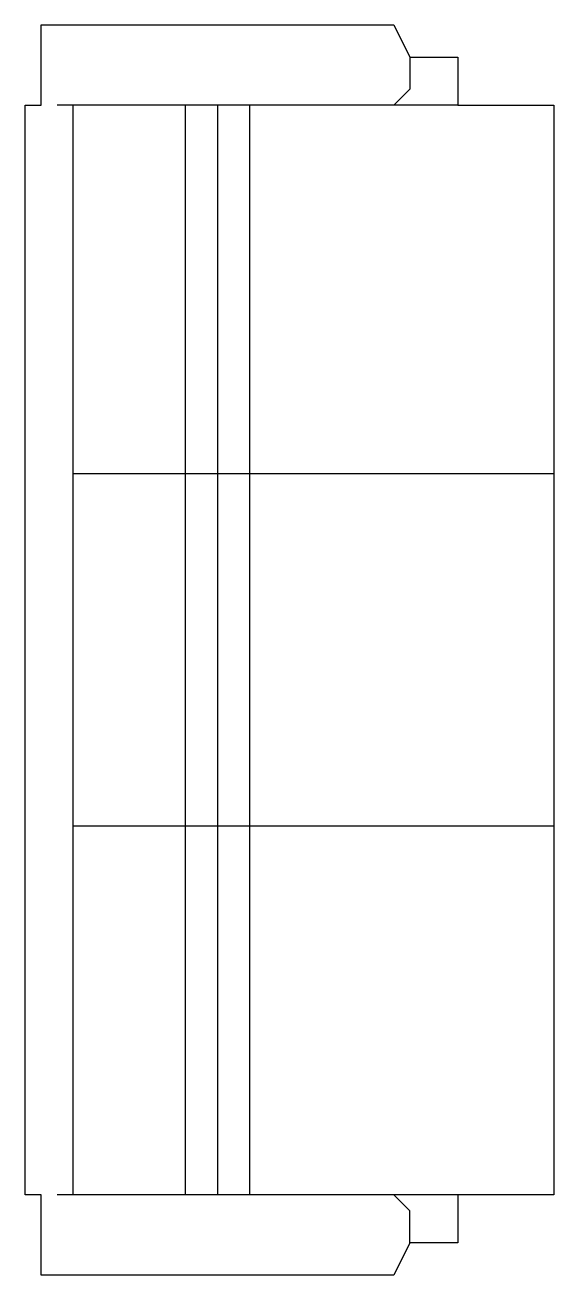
# Model space of a CAD drawing. Extents: x 0 to 0.84, y -0.99 to 0.99.
import ezdxf

# ---------------------------------------------------------------- set-up
doc = ezdxf.new("R2010")
doc.units = 0
doc.header["$LTSCALE"] = 2
doc.layers.get('0').update_dxf_attribs({"linetype": 'CONTINUOUS'})

msp = doc.modelspace()

# ---------------------------------------------------------------- linework, layer by layer
at = {"color": 0, "linetype": 'BYBLOCK'}
for p, q in [((0.6096, 0.9398), (0.6096, 0.889)), ((0.6096, 0.889), (0.5842, 0.8636)), ((0.5842, 0.8636), (0.0508, 0.8636)), ((0.0762, -0.8636), (0.0762, 0.8636)), ((0.254, 0.8636), (0.254, -0.8636)), ((0.3048, 0.8636), (0.3048, -0.8636)), ((0.3556, 0.8636), (0.3556, -0.8636)), ((0.6858, 0.8636), (0.5842, 0.8636)), ((0.8382, 0.2794), (0.0762, 0.2794)), ((0.8382, -0.2794), (0.0762, -0.2794)), ((0.5842, -0.8636), (0.0508, -0.8636)), ((0.6858, -0.8636), (0.5842, -0.8636)), ((0.6096, -0.889), (0.5842, -0.8636)), ((0.6096, -0.9398), (0.6096, -0.889))]:
    msp.add_line(p, q, dxfattribs=at)
msp.add_lwpolyline([(0.0254, -0.9906), (0.0254, -0.8636), (0, -0.8636), (0, 0.8636), (0.0254, 0.8636), (0.0254, 0.9906), (0.5842, 0.9906), (0.6096, 0.9398), (0.6858, 0.9398), (0.6858, 0.8636), (0.8382, 0.8636), (0.8382, -0.8636), (0.6858, -0.8636), (0.6858, -0.9398), (0.6096, -0.9398), (0.5842, -0.9906)], close=True, dxfattribs=at)

doc.saveas('drawing.dxf')
